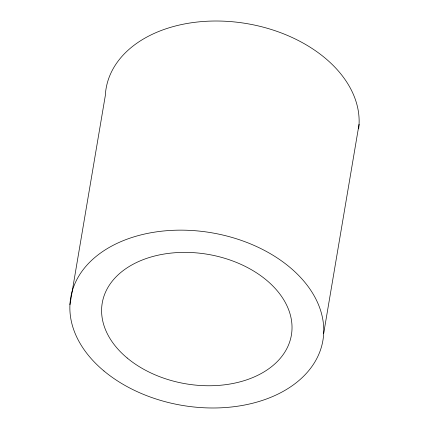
<?xml version="1.0" encoding="UTF-8"?>
<svg xmlns="http://www.w3.org/2000/svg" width="429" height="429" viewBox="0 0 429 429"><rect width="100%" height="100%" fill="white"/><g stroke="black" fill="none" stroke-linecap="round" stroke-linejoin="round"><path stroke-width="0.64" d="M69.938 304.729L105.314 95.592A127.901 87.554 9.6 0 1 239.929 22.576A127.901 87.554 9.6 0 1 358.655 128.818M323.686 333.408L359.062 124.271M103.963 370.988A127.901 87.554 9.6 0 0 318.216 355.63A127.901 87.554 9.6 0 0 168.265 230.588A127.901 87.554 9.6 0 0 103.963 370.988M127.172 358.006A95.924 65.664 9.6 0 0 287.864 346.493A95.924 65.664 9.6 0 0 175.402 252.708A95.924 65.664 9.6 0 0 127.172 358.006"/></g></svg>
